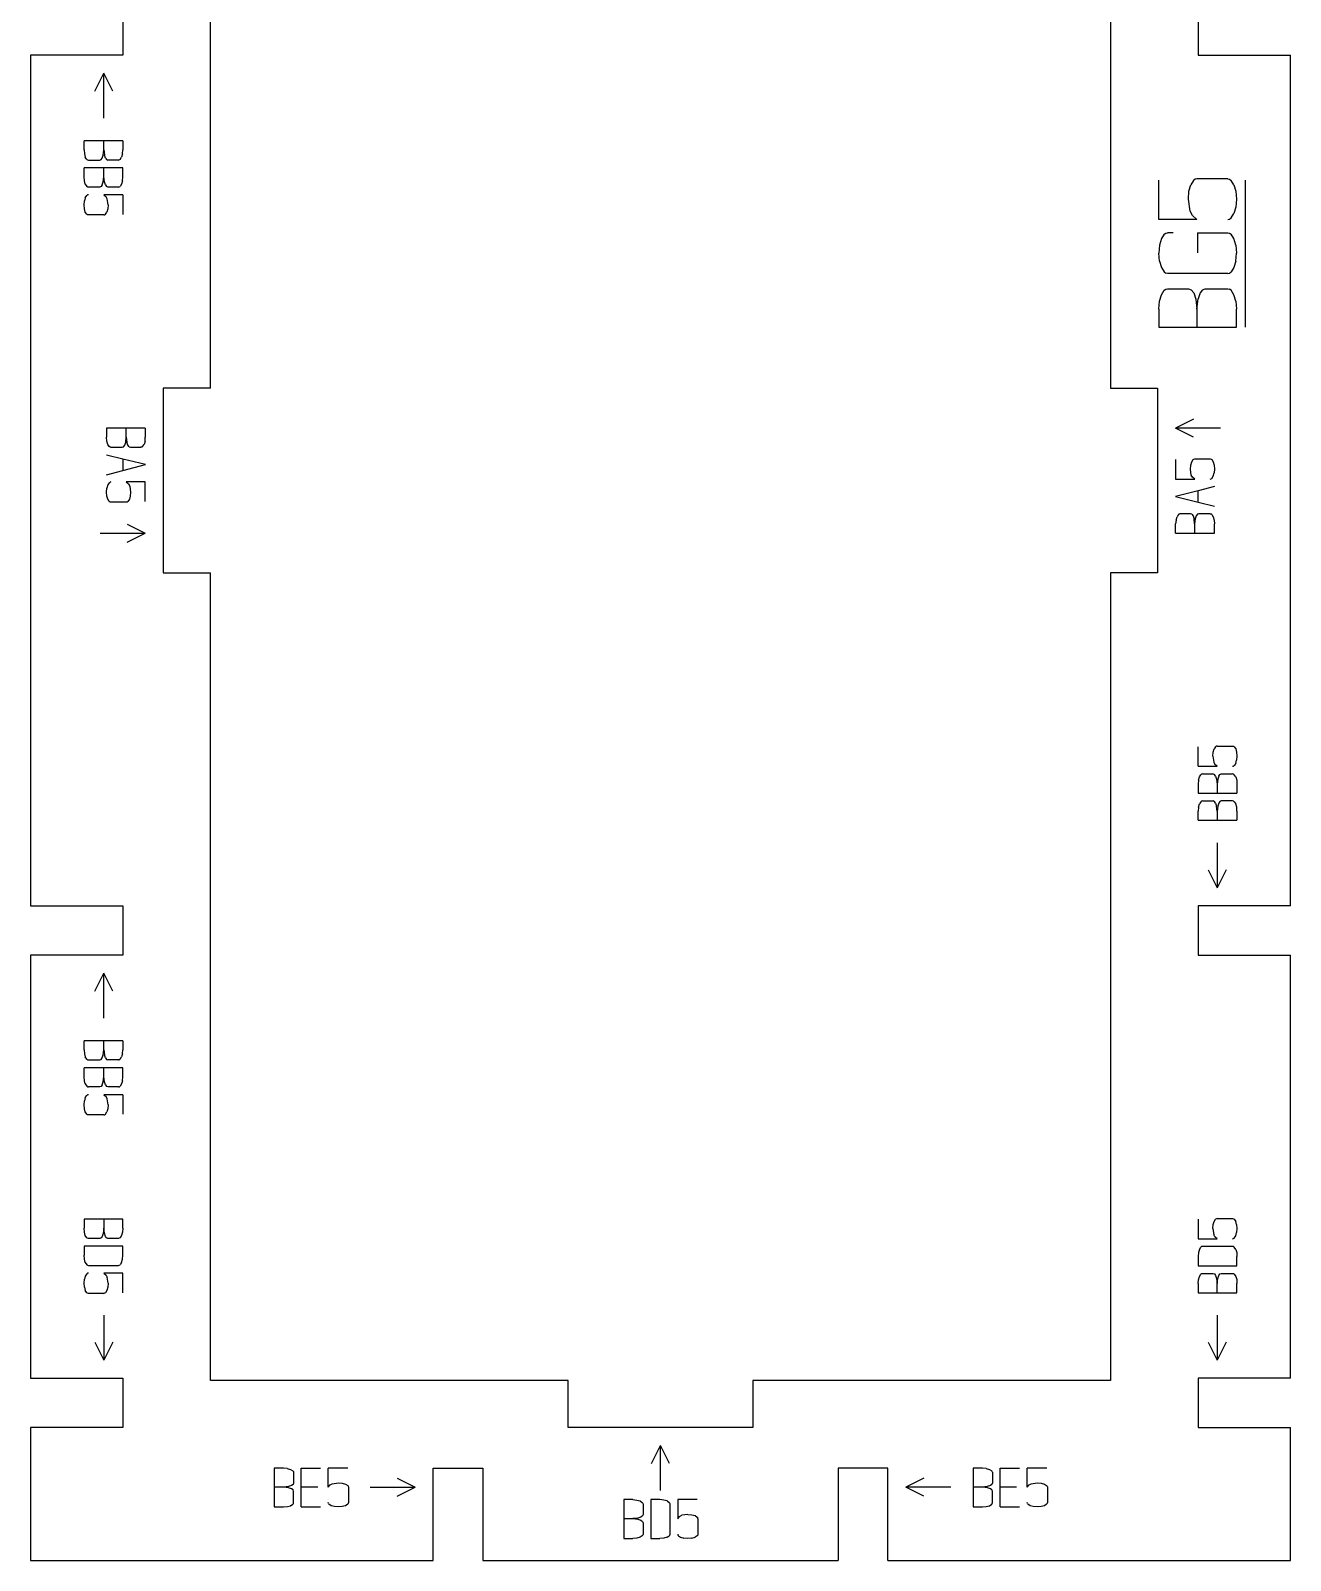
# Model space of a CAD drawing. Header units: millimetres. Extents: x 1033 to 1173, y -292 to 48.
# Drawn here: x 1033.1 to 1173.1, y -291.6 to -121.6 of the extents above; entities that cross this region are included whole.
import ezdxf

# ---------------------------------------------------------------- set-up
doc = ezdxf.new("R2010")
doc.units = ezdxf.units.MM
doc.layers.add('code', color=2, linetype='Continuous')
doc.layers.add('drawing', color=7, linetype='Continuous')

msp = doc.modelspace()

# ---------------------------------------------------------------- linework, layer by layer
at = {"layer": 'code'}
for p, q in [((1040.23, -128.31), (1041.23, -126.31)), ((1041.23, -131.31), (1041.23, -126.31)), ((1042.23, -128.31), (1041.23, -126.31)), ((1041.23, -133.81), (1039.03, -133.81)), ((1039.03, -134.83), (1039.03, -133.81)), ((1041.23, -134.83), (1041.23, -133.81)), ((1043.34, -133.81), (1041.23, -133.81)), ((1043.34, -133.81), (1043.34, -134.83)), ((1039.03, -134.83), (1039.07, -135.26)), ((1039.07, -135.26), (1039.17, -135.62)), ((1039.33, -135.87), (1039.17, -135.62)), ((1039.33, -135.87), (1039.42, -135.93)), ((1039.42, -135.93), (1039.51, -135.95)), ((1039.51, -135.95), (1040.77, -135.95)), ((1040.77, -135.95), (1040.92, -135.9)), ((1040.92, -135.9), (1041.06, -135.72)), ((1041.06, -135.72), (1041.16, -135.39)), ((1041.16, -135.39), (1041.23, -134.83)), ((1041.23, -134.83), (1041.3, -135.38)), ((1041.4, -135.72), (1041.3, -135.38)), ((1041.4, -135.72), (1041.54, -135.9)), ((1041.54, -135.9), (1041.69, -135.95)), ((1042.86, -135.95), (1041.69, -135.95)), ((1042.86, -135.95), (1042.95, -135.93)), ((1043.04, -135.87), (1042.95, -135.93)), ((1043.04, -135.87), (1043.2, -135.62)), ((1043.31, -135.26), (1043.2, -135.62)), ((1043.31, -135.26), (1043.34, -134.83)), ((1039.03, -137.83), (1039.03, -136.81)), ((1041.23, -136.81), (1039.03, -136.81)), ((1043.34, -136.81), (1041.23, -136.81)), ((1041.23, -137.83), (1041.23, -136.81)), ((1043.34, -137.83), (1043.34, -136.81)), ((1039.07, -138.26), (1039.03, -137.83)), ((1039.17, -138.62), (1039.07, -138.26)), ((1039.17, -138.62), (1039.33, -138.87)), ((1039.33, -138.87), (1039.42, -138.93)), ((1039.42, -138.93), (1039.51, -138.95)), ((1040.77, -138.95), (1039.51, -138.95)), ((1040.92, -138.89), (1040.77, -138.95)), ((1041.06, -138.72), (1040.92, -138.89)), ((1041.06, -138.72), (1041.16, -138.38)), ((1041.16, -138.38), (1041.23, -137.83)), ((1041.3, -138.38), (1041.23, -137.83)), ((1041.4, -138.72), (1041.3, -138.38)), ((1041.4, -138.72), (1041.54, -138.89)), ((1041.69, -138.95), (1041.54, -138.89)), ((1042.86, -138.95), (1041.69, -138.95)), ((1042.86, -138.95), (1042.95, -138.93)), ((1042.95, -138.93), (1043.04, -138.87)), ((1043.2, -138.62), (1043.04, -138.87)), ((1043.31, -138.26), (1043.2, -138.62)), ((1043.31, -138.26), (1043.34, -137.83)), ((1158.48, -142.54), (1158.48, -138.2)), ((1161.82, -139.41), (1162.03, -138.69)), ((1162.34, -138.21), (1162.03, -138.69)), ((1162.52, -138.09), (1162.34, -138.21)), ((1162.71, -138.05), (1162.52, -138.09)), ((1166.13, -138.05), (1162.71, -138.05)), ((1166.13, -138.05), (1166.32, -138.09)), ((1166.32, -138.09), (1166.5, -138.21)), ((1166.81, -138.69), (1166.5, -138.21)), ((1166.81, -138.69), (1167.02, -139.41)), ((1168.09, -154.53), (1168.09, -138.2)), ((1039.03, -140.93), (1039.07, -140.49)), ((1039.07, -141.37), (1039.03, -140.93)), ((1039.17, -140.13), (1039.07, -140.49)), ((1039.17, -140.13), (1039.33, -139.89)), ((1039.42, -139.83), (1039.33, -139.89)), ((1039.51, -139.81), (1039.42, -139.83)), ((1043.34, -139.81), (1041.23, -139.81)), ((1041.23, -139.81), (1041.48, -140.02)), ((1041.61, -140.26), (1041.48, -140.02)), ((1041.71, -140.93), (1041.61, -140.26)), ((1041.71, -140.93), (1041.67, -141.37)), ((1043.34, -139.81), (1043.34, -141.98)), ((1161.75, -140.3), (1161.82, -139.41)), ((1161.95, -141.64), (1161.75, -140.3)), ((1167.02, -139.41), (1167.09, -140.3)), ((1167.09, -140.3), (1167.02, -141.18)), ((1039.17, -141.73), (1039.07, -141.37)), ((1039.33, -141.97), (1039.17, -141.73)), ((1039.42, -142.03), (1039.33, -141.97)), ((1039.51, -142.05), (1039.42, -142.03)), ((1041.23, -142.05), (1039.51, -142.05)), ((1041.23, -142.05), (1041.32, -142.03)), ((1041.32, -142.03), (1041.41, -141.97)), ((1041.41, -141.97), (1041.57, -141.73)), ((1041.67, -141.37), (1041.57, -141.73)), ((1162.71, -142.54), (1158.48, -142.54)), ((1162.2, -142.11), (1161.95, -141.64)), ((1162.2, -142.11), (1162.71, -142.54)), ((1166.13, -142.54), (1166.32, -142.5)), ((1166.32, -142.5), (1166.5, -142.38)), ((1166.5, -142.38), (1166.81, -141.9)), ((1167.02, -141.18), (1166.81, -141.9)), ((1159.07, -144.2), (1158.76, -144.68)), ((1159.07, -144.2), (1159.24, -144.08)), ((1159.24, -144.08), (1159.44, -144.04)), ((1160.05, -144.04), (1159.44, -144.04)), ((1162.78, -144.04), (1162.78, -146.26)), ((1162.78, -144.04), (1166.13, -144.04)), ((1166.13, -144.04), (1166.32, -144.08)), ((1166.32, -144.08), (1166.5, -144.2)), ((1166.81, -144.68), (1166.5, -144.2)), ((1158.55, -145.41), (1158.48, -146.29)), ((1158.76, -144.68), (1158.55, -145.41)), ((1167.02, -145.41), (1166.81, -144.68)), ((1167.02, -145.41), (1167.09, -146.29)), ((1158.55, -147.17), (1158.48, -146.29)), ((1158.55, -147.17), (1158.76, -147.89)), ((1158.76, -147.89), (1159.07, -148.38)), ((1166.81, -147.89), (1166.5, -148.38)), ((1167.02, -147.17), (1166.81, -147.89)), ((1167.02, -147.17), (1167.09, -146.29)), ((1159.07, -148.38), (1159.24, -148.5)), ((1159.44, -148.54), (1159.24, -148.5)), ((1166.13, -148.54), (1159.44, -148.54)), ((1166.13, -148.54), (1166.32, -148.5)), ((1166.32, -148.5), (1166.5, -148.38)), ((1158.55, -151.64), (1158.76, -150.91)), ((1158.76, -150.91), (1159.08, -150.41)), ((1159.08, -150.41), (1159.25, -150.29)), ((1159.25, -150.29), (1159.44, -150.25)), ((1159.44, -150.25), (1161.77, -150.25)), ((1161.77, -150.25), (1162.08, -150.36)), ((1162.08, -150.36), (1162.36, -150.71)), ((1162.36, -150.71), (1162.57, -151.39)), ((1163.05, -150.71), (1162.83, -151.38)), ((1163.31, -150.36), (1163.05, -150.71)), ((1163.31, -150.36), (1163.62, -150.25)), ((1163.62, -150.25), (1166.13, -150.25)), ((1166.13, -150.25), (1166.33, -150.29)), ((1166.51, -150.41), (1166.33, -150.29)), ((1166.82, -150.91), (1166.51, -150.41)), ((1167.02, -151.63), (1166.82, -150.91)), ((1158.48, -152.5), (1158.55, -151.64)), ((1158.48, -152.5), (1158.48, -154.53)), ((1162.57, -151.39), (1162.7, -152.5)), ((1162.7, -152.5), (1162.83, -151.38)), ((1162.7, -152.5), (1162.7, -154.53)), ((1167.02, -151.63), (1167.09, -152.5)), ((1167.09, -154.53), (1167.09, -152.5)), ((1158.48, -154.53), (1162.7, -154.53)), ((1162.7, -154.53), (1167.09, -154.53)), ((1162.34, -164.73), (1160.34, -165.73)), ((1041.53, -165.73), (1041.53, -166.75)), ((1043.73, -165.73), (1041.53, -165.73)), ((1045.84, -165.73), (1043.73, -165.73)), ((1043.73, -166.75), (1043.73, -165.73)), ((1045.84, -165.73), (1045.84, -166.75)), ((1165.34, -165.73), (1160.34, -165.73)), ((1162.34, -166.73), (1160.34, -165.73)), ((1041.57, -167.18), (1041.53, -166.75)), ((1041.67, -167.54), (1041.57, -167.18)), ((1041.83, -167.79), (1041.67, -167.54)), ((1041.92, -167.85), (1041.83, -167.79)), ((1042.01, -167.87), (1041.92, -167.85)), ((1042.01, -167.87), (1043.27, -167.87)), ((1043.27, -167.87), (1043.42, -167.81)), ((1043.42, -167.81), (1043.56, -167.64)), ((1043.56, -167.64), (1043.66, -167.3)), ((1043.66, -167.3), (1043.73, -166.75)), ((1043.73, -166.75), (1043.8, -167.3)), ((1043.9, -167.64), (1043.8, -167.3)), ((1044.04, -167.81), (1043.9, -167.64)), ((1044.04, -167.81), (1044.19, -167.87)), ((1044.19, -167.87), (1045.36, -167.87)), ((1045.45, -167.85), (1045.36, -167.87)), ((1045.45, -167.85), (1045.54, -167.79)), ((1045.54, -167.79), (1045.7, -167.54)), ((1045.81, -167.18), (1045.7, -167.54)), ((1045.81, -167.18), (1045.84, -166.75)), ((1043.36, -169.18), (1041.53, -168.73)), ((1045.85, -169.79), (1043.36, -169.18)), ((1043.36, -169.18), (1043.36, -170.44)), ((1043.36, -170.44), (1045.85, -169.79)), ((1160.34, -169.23), (1160.34, -171.4)), ((1161.98, -170.28), (1162.01, -169.84)), ((1162.01, -169.84), (1162.12, -169.48)), ((1162.12, -169.48), (1162.27, -169.23)), ((1162.27, -169.23), (1162.36, -169.17)), ((1162.36, -169.17), (1162.46, -169.15)), ((1162.46, -169.15), (1164.17, -169.15)), ((1164.17, -169.15), (1164.27, -169.17)), ((1164.27, -169.17), (1164.35, -169.23)), ((1164.35, -169.23), (1164.51, -169.48)), ((1164.51, -169.48), (1164.61, -169.84)), ((1164.61, -169.84), (1164.65, -170.28)), ((1041.53, -170.91), (1043.36, -170.44)), ((1160.34, -171.4), (1162.46, -171.4)), ((1162.08, -170.95), (1161.98, -170.28)), ((1162.2, -171.18), (1162.08, -170.95)), ((1162.46, -171.4), (1162.2, -171.18)), ((1164.17, -171.4), (1164.27, -171.38)), ((1164.35, -171.32), (1164.27, -171.38)), ((1164.35, -171.32), (1164.51, -171.08)), ((1164.51, -171.08), (1164.61, -170.72)), ((1164.65, -170.28), (1164.61, -170.72)), ((1041.53, -172.85), (1041.57, -172.41)), ((1041.57, -173.29), (1041.53, -172.85)), ((1041.67, -172.04), (1041.57, -172.41)), ((1041.67, -173.65), (1041.57, -173.29)), ((1041.83, -171.8), (1041.67, -172.04)), ((1041.83, -171.8), (1041.92, -171.74)), ((1042.01, -171.72), (1041.92, -171.74)), ((1045.84, -171.72), (1043.73, -171.72)), ((1043.73, -171.72), (1043.98, -171.94)), ((1043.98, -171.94), (1044.11, -172.17)), ((1044.17, -173.29), (1044.07, -173.65)), ((1044.11, -172.17), (1044.21, -172.85)), ((1044.21, -172.85), (1044.17, -173.29)), ((1045.84, -173.9), (1045.84, -171.72)), ((1162.83, -172.69), (1160.34, -173.34)), ((1160.34, -173.34), (1162.83, -173.95)), ((1164.65, -172.21), (1162.83, -172.69)), ((1162.83, -173.95), (1162.83, -172.69)), ((1041.83, -173.89), (1041.67, -173.65)), ((1041.92, -173.95), (1041.83, -173.89)), ((1042.01, -173.97), (1041.92, -173.95)), ((1043.73, -173.97), (1042.01, -173.97)), ((1043.82, -173.95), (1043.73, -173.97)), ((1043.91, -173.89), (1043.82, -173.95)), ((1044.07, -173.65), (1043.91, -173.89)), ((1162.83, -173.95), (1164.65, -174.4)), ((1043.84, -176.4), (1045.84, -177.4)), ((1160.38, -175.95), (1160.34, -176.38)), ((1160.34, -177.4), (1160.34, -176.38)), ((1160.38, -175.95), (1160.49, -175.58)), ((1160.64, -175.34), (1160.49, -175.58)), ((1160.73, -175.27), (1160.64, -175.34)), ((1160.73, -175.27), (1160.82, -175.25)), ((1161.99, -175.25), (1160.82, -175.25)), ((1162.14, -175.31), (1161.99, -175.25)), ((1162.14, -175.31), (1162.28, -175.48)), ((1162.28, -175.48), (1162.39, -175.83)), ((1162.45, -176.38), (1162.39, -175.83)), ((1162.52, -175.82), (1162.45, -176.38)), ((1162.45, -176.38), (1162.45, -177.4)), ((1162.63, -175.48), (1162.52, -175.82)), ((1162.76, -175.31), (1162.63, -175.48)), ((1162.91, -175.25), (1162.76, -175.31)), ((1164.17, -175.25), (1162.91, -175.25)), ((1164.17, -175.25), (1164.27, -175.27)), ((1164.27, -175.27), (1164.36, -175.34)), ((1164.36, -175.34), (1164.51, -175.58)), ((1164.51, -175.58), (1164.62, -175.95)), ((1164.62, -175.95), (1164.65, -176.38)), ((1164.65, -177.4), (1164.65, -176.38)), ((1040.84, -177.4), (1045.84, -177.4)), ((1043.84, -178.4), (1045.84, -177.4)), ((1160.34, -177.4), (1162.45, -177.4)), ((1162.45, -177.4), (1164.65, -177.4)), ((1162.84, -203.32), (1162.84, -201.15)), ((1164.48, -202.19), (1164.51, -201.75)), ((1164.48, -202.19), (1164.58, -202.87)), ((1164.51, -201.75), (1164.62, -201.39)), ((1164.77, -201.15), (1164.62, -201.39)), ((1164.86, -201.09), (1164.77, -201.15)), ((1164.96, -201.07), (1164.86, -201.09)), ((1164.96, -201.07), (1166.67, -201.07)), ((1166.67, -201.07), (1166.77, -201.09)), ((1166.77, -201.09), (1166.85, -201.15)), ((1166.85, -201.15), (1167.01, -201.39)), ((1167.01, -201.39), (1167.11, -201.75)), ((1167.11, -201.75), (1167.15, -202.19)), ((1167.15, -202.19), (1167.11, -202.64)), ((1162.84, -203.32), (1164.96, -203.32)), ((1164.58, -202.87), (1164.7, -203.1)), ((1164.96, -203.32), (1164.7, -203.1)), ((1166.67, -203.32), (1166.77, -203.3)), ((1166.77, -203.3), (1166.85, -203.24)), ((1167.01, -203), (1166.85, -203.24)), ((1167.01, -203), (1167.11, -202.64)), ((1162.88, -204.87), (1162.84, -205.3)), ((1162.84, -205.3), (1162.84, -206.32)), ((1162.88, -204.87), (1162.99, -204.5)), ((1162.99, -204.5), (1163.14, -204.26)), ((1163.23, -204.19), (1163.14, -204.26)), ((1163.32, -204.17), (1163.23, -204.19)), ((1163.32, -204.17), (1164.49, -204.17)), ((1164.49, -204.17), (1164.64, -204.23)), ((1164.78, -204.4), (1164.64, -204.23)), ((1164.78, -204.4), (1164.89, -204.75)), ((1164.89, -204.75), (1164.95, -205.3)), ((1165.02, -204.74), (1164.95, -205.3)), ((1164.95, -205.3), (1164.95, -206.32)), ((1165.13, -204.4), (1165.02, -204.74)), ((1165.13, -204.4), (1165.26, -204.23)), ((1165.26, -204.23), (1165.41, -204.17)), ((1165.41, -204.17), (1166.67, -204.17)), ((1166.77, -204.19), (1166.67, -204.17)), ((1166.86, -204.26), (1166.77, -204.19)), ((1167.01, -204.5), (1166.86, -204.26)), ((1167.01, -204.5), (1167.12, -204.86)), ((1167.12, -204.86), (1167.15, -205.3)), ((1167.15, -205.3), (1167.15, -206.32)), ((1162.84, -206.32), (1164.95, -206.32)), ((1163.14, -207.25), (1162.99, -207.5)), ((1163.14, -207.25), (1163.23, -207.19)), ((1163.32, -207.17), (1163.23, -207.19)), ((1163.32, -207.17), (1164.49, -207.17)), ((1164.64, -207.23), (1164.49, -207.17)), ((1164.78, -207.4), (1164.64, -207.23)), ((1164.95, -206.32), (1167.15, -206.32)), ((1165.26, -207.23), (1165.13, -207.4)), ((1165.41, -207.17), (1165.26, -207.23)), ((1166.67, -207.17), (1165.41, -207.17)), ((1166.77, -207.19), (1166.67, -207.17)), ((1166.86, -207.25), (1166.77, -207.19)), ((1166.86, -207.25), (1167.01, -207.5)), ((1162.88, -207.87), (1162.84, -208.29)), ((1162.84, -209.31), (1162.84, -208.29)), ((1162.88, -207.87), (1162.99, -207.5)), ((1164.78, -207.4), (1164.89, -207.74)), ((1164.95, -208.29), (1164.89, -207.74)), ((1165.02, -207.74), (1164.95, -208.29)), ((1164.95, -208.29), (1164.95, -209.31)), ((1165.13, -207.4), (1165.02, -207.74)), ((1167.12, -207.86), (1167.01, -207.5)), ((1167.15, -208.29), (1167.12, -207.86)), ((1167.15, -208.29), (1167.15, -209.31)), ((1162.84, -209.31), (1164.95, -209.31)), ((1164.95, -209.31), (1167.15, -209.31)), ((1164.95, -211.81), (1164.95, -216.81)), ((1163.95, -214.81), (1164.95, -216.81)), ((1165.95, -214.81), (1164.95, -216.81)), ((1040.23, -228.31), (1041.23, -226.31)), ((1041.23, -231.31), (1041.23, -226.31)), ((1042.23, -228.31), (1041.23, -226.31)), ((1041.23, -233.81), (1039.03, -233.81)), ((1039.03, -234.83), (1039.03, -233.81)), ((1041.23, -234.83), (1041.23, -233.81)), ((1043.34, -233.81), (1041.23, -233.81)), ((1043.34, -233.81), (1043.34, -234.83)), ((1039.03, -234.83), (1039.07, -235.26)), ((1039.07, -235.26), (1039.17, -235.62)), ((1039.33, -235.87), (1039.17, -235.62)), ((1039.33, -235.87), (1039.42, -235.93)), ((1039.42, -235.93), (1039.51, -235.95)), ((1039.51, -235.95), (1040.77, -235.95)), ((1040.77, -235.95), (1040.92, -235.9)), ((1040.92, -235.9), (1041.06, -235.72)), ((1041.06, -235.72), (1041.16, -235.39)), ((1041.16, -235.39), (1041.23, -234.83)), ((1041.23, -234.83), (1041.3, -235.38)), ((1041.4, -235.72), (1041.3, -235.38)), ((1041.4, -235.72), (1041.54, -235.9)), ((1041.54, -235.9), (1041.69, -235.95)), ((1042.86, -235.95), (1041.69, -235.95)), ((1042.86, -235.95), (1042.95, -235.93)), ((1043.04, -235.87), (1042.95, -235.93)), ((1043.04, -235.87), (1043.2, -235.62)), ((1043.31, -235.26), (1043.2, -235.62)), ((1043.31, -235.26), (1043.34, -234.83)), ((1039.03, -237.83), (1039.03, -236.81)), ((1041.23, -236.81), (1039.03, -236.81)), ((1039.07, -238.26), (1039.03, -237.83)), ((1041.16, -238.38), (1041.23, -237.83)), ((1043.34, -236.81), (1041.23, -236.81)), ((1041.23, -237.83), (1041.23, -236.81)), ((1041.3, -238.38), (1041.23, -237.83)), ((1043.31, -238.26), (1043.34, -237.83)), ((1043.34, -237.83), (1043.34, -236.81)), ((1039.17, -238.62), (1039.07, -238.26)), ((1039.17, -238.62), (1039.33, -238.87)), ((1039.33, -238.87), (1039.42, -238.93)), ((1039.42, -238.93), (1039.51, -238.95)), ((1040.77, -238.95), (1039.51, -238.95)), ((1040.92, -238.89), (1040.77, -238.95)), ((1041.06, -238.72), (1040.92, -238.89)), ((1041.06, -238.72), (1041.16, -238.38)), ((1041.4, -238.72), (1041.3, -238.38)), ((1041.4, -238.72), (1041.54, -238.89)), ((1041.69, -238.95), (1041.54, -238.89)), ((1042.86, -238.95), (1041.69, -238.95)), ((1042.86, -238.95), (1042.95, -238.93)), ((1042.95, -238.93), (1043.04, -238.87)), ((1043.2, -238.62), (1043.04, -238.87)), ((1043.31, -238.26), (1043.2, -238.62)), ((1039.03, -240.93), (1039.07, -240.49)), ((1039.07, -241.37), (1039.03, -240.93)), ((1039.17, -240.13), (1039.07, -240.49)), ((1039.17, -241.73), (1039.07, -241.37)), ((1039.17, -240.13), (1039.33, -239.89)), ((1039.42, -239.83), (1039.33, -239.89)), ((1039.51, -239.81), (1039.42, -239.83)), ((1043.34, -239.81), (1041.23, -239.81)), ((1041.23, -239.81), (1041.48, -240.02)), ((1041.61, -240.26), (1041.48, -240.02)), ((1041.67, -241.37), (1041.57, -241.73)), ((1041.71, -240.93), (1041.61, -240.26)), ((1041.71, -240.93), (1041.67, -241.37)), ((1043.34, -239.81), (1043.34, -241.98)), ((1039.33, -241.97), (1039.17, -241.73)), ((1039.42, -242.03), (1039.33, -241.97)), ((1039.51, -242.05), (1039.42, -242.03)), ((1041.23, -242.05), (1039.51, -242.05)), ((1041.23, -242.05), (1041.32, -242.03)), ((1041.32, -242.03), (1041.41, -241.97)), ((1041.41, -241.97), (1041.57, -241.73)), ((1041.23, -253.65), (1039.03, -253.65)), ((1039.03, -253.65), (1039.03, -254.66)), ((1039.07, -255.1), (1039.03, -254.66)), ((1041.23, -254.66), (1041.16, -255.22)), ((1041.23, -253.65), (1041.23, -254.66)), ((1043.34, -253.65), (1041.23, -253.65)), ((1041.3, -255.21), (1041.23, -254.66)), ((1043.34, -254.66), (1043.31, -255.09)), ((1043.34, -254.66), (1043.34, -253.65)), ((1162.84, -253.65), (1162.84, -255.82)), ((1164.48, -254.69), (1164.51, -254.25)), ((1164.48, -254.69), (1164.58, -255.37)), ((1164.51, -254.25), (1164.62, -253.89)), ((1164.62, -253.89), (1164.77, -253.65)), ((1164.77, -253.65), (1164.86, -253.59)), ((1164.96, -253.57), (1164.86, -253.59)), ((1164.96, -253.57), (1166.67, -253.57)), ((1166.67, -253.57), (1166.77, -253.59)), ((1166.77, -253.59), (1166.85, -253.65)), ((1166.85, -253.65), (1167.01, -253.89)), ((1167.11, -254.25), (1167.01, -253.89)), ((1167.11, -254.25), (1167.15, -254.69)), ((1167.15, -254.69), (1167.11, -255.14)), ((1039.03, -256.64), (1039.03, -257.66)), ((1043.34, -256.64), (1039.03, -256.64)), ((1039.17, -255.46), (1039.07, -255.1)), ((1039.33, -255.7), (1039.17, -255.46)), ((1039.42, -255.77), (1039.33, -255.7)), ((1039.51, -255.79), (1039.42, -255.77)), ((1040.77, -255.79), (1039.51, -255.79)), ((1040.92, -255.73), (1040.77, -255.79)), ((1041.06, -255.56), (1040.92, -255.73)), ((1041.16, -255.22), (1041.06, -255.56)), ((1041.4, -255.56), (1041.3, -255.21)), ((1041.54, -255.73), (1041.4, -255.56)), ((1041.69, -255.79), (1041.54, -255.73)), ((1042.86, -255.79), (1041.69, -255.79)), ((1042.95, -255.77), (1042.86, -255.79)), ((1043.04, -255.7), (1042.95, -255.77)), ((1043.2, -255.46), (1043.04, -255.7)), ((1043.31, -255.09), (1043.2, -255.46)), ((1043.34, -257.66), (1043.34, -256.64)), ((1162.84, -255.82), (1164.96, -255.82)), ((1163.23, -256.69), (1163.14, -256.75)), ((1163.32, -256.67), (1163.23, -256.69)), ((1166.67, -256.67), (1163.32, -256.67)), ((1164.7, -255.6), (1164.58, -255.37)), ((1164.96, -255.82), (1164.7, -255.6)), ((1166.67, -255.82), (1166.77, -255.8)), ((1166.77, -256.69), (1166.67, -256.67)), ((1166.77, -255.8), (1166.85, -255.74)), ((1166.85, -256.75), (1166.77, -256.69)), ((1166.85, -255.74), (1167.01, -255.5)), ((1167.01, -255.5), (1167.11, -255.14)), ((1039.07, -258.1), (1039.03, -257.66)), ((1039.17, -258.46), (1039.07, -258.1)), ((1043.2, -258.46), (1043.31, -258.09)), ((1043.31, -258.09), (1043.34, -257.66)), ((1162.88, -257.36), (1162.84, -257.8)), ((1162.84, -257.8), (1162.84, -258.82)), ((1162.99, -257), (1162.88, -257.36)), ((1162.99, -257), (1163.14, -256.75)), ((1167.01, -257), (1166.85, -256.75)), ((1167.01, -257), (1167.12, -257.35)), ((1167.12, -257.35), (1167.15, -257.8)), ((1167.15, -258.82), (1167.15, -257.8)), ((1039.17, -259.96), (1039.07, -260.32)), ((1039.17, -258.46), (1039.33, -258.7)), ((1039.33, -259.72), (1039.17, -259.96)), ((1039.33, -258.7), (1039.42, -258.76)), ((1039.42, -259.66), (1039.33, -259.72)), ((1039.42, -258.76), (1039.51, -258.78)), ((1039.51, -259.64), (1039.42, -259.66)), ((1039.51, -258.78), (1042.86, -258.78)), ((1041.23, -259.64), (1041.48, -259.86)), ((1043.34, -259.64), (1041.23, -259.64)), ((1041.48, -259.86), (1041.61, -260.09)), ((1041.71, -260.76), (1041.61, -260.09)), ((1042.86, -258.78), (1042.95, -258.76)), ((1042.95, -258.76), (1043.04, -258.7)), ((1043.2, -258.46), (1043.04, -258.7)), ((1043.34, -261.81), (1043.34, -259.64)), ((1162.84, -258.82), (1167.15, -258.82)), ((1162.88, -260.37), (1162.99, -260)), ((1162.99, -260), (1163.14, -259.75)), ((1163.14, -259.75), (1163.23, -259.69)), ((1163.23, -259.69), (1163.32, -259.67)), ((1163.32, -259.67), (1164.49, -259.67)), ((1164.49, -259.67), (1164.64, -259.73)), ((1164.64, -259.73), (1164.78, -259.9)), ((1164.78, -259.9), (1164.89, -260.24)), ((1165.02, -260.24), (1165.13, -259.9)), ((1165.13, -259.9), (1165.26, -259.73)), ((1165.26, -259.73), (1165.41, -259.67)), ((1165.41, -259.67), (1166.67, -259.67)), ((1166.67, -259.67), (1166.77, -259.69)), ((1166.77, -259.69), (1166.86, -259.75)), ((1166.86, -259.75), (1167.01, -260)), ((1167.01, -260), (1167.12, -260.36)), ((1039.03, -260.76), (1039.07, -260.32)), ((1039.07, -261.2), (1039.03, -260.76)), ((1039.07, -261.2), (1039.17, -261.57)), ((1039.33, -261.81), (1039.17, -261.57)), ((1041.57, -261.57), (1041.41, -261.81)), ((1041.67, -261.2), (1041.57, -261.57)), ((1041.71, -260.76), (1041.67, -261.2)), ((1162.84, -260.79), (1162.88, -260.37)), ((1162.84, -260.79), (1162.84, -261.81)), ((1164.89, -260.24), (1164.95, -260.79)), ((1164.95, -260.79), (1165.02, -260.24)), ((1164.95, -261.81), (1164.95, -260.79)), ((1167.12, -260.36), (1167.15, -260.79)), ((1167.15, -261.81), (1167.15, -260.79)), ((1039.42, -261.87), (1039.33, -261.81)), ((1039.51, -261.89), (1039.42, -261.87)), ((1041.23, -261.89), (1039.51, -261.89)), ((1041.23, -261.89), (1041.32, -261.87)), ((1041.41, -261.81), (1041.32, -261.87)), ((1162.84, -261.81), (1164.95, -261.81)), ((1164.95, -261.81), (1167.15, -261.81)), ((1041.23, -264.31), (1041.23, -269.31)), ((1164.95, -264.31), (1164.95, -269.31)), ((1040.23, -267.31), (1041.23, -269.31)), ((1042.23, -267.31), (1041.23, -269.31)), ((1163.95, -267.31), (1164.95, -269.31)), ((1165.95, -267.31), (1164.95, -269.31)), ((1102.09, -280.81), (1103.09, -278.81)), ((1103.09, -283.81), (1103.09, -278.81)), ((1104.09, -280.81), (1103.09, -278.81)), ((1060.17, -281.31), (1060.17, -283.42)), ((1061.19, -281.31), (1060.17, -281.31)), ((1061.62, -281.35), (1061.19, -281.31)), ((1061.62, -281.35), (1061.99, -281.46)), ((1061.99, -281.46), (1062.23, -281.61)), ((1062.3, -281.7), (1062.23, -281.61)), ((1062.3, -281.7), (1062.32, -281.79)), ((1062.32, -281.79), (1062.32, -282.96)), ((1063.17, -281.31), (1065.3, -281.31)), ((1063.17, -283.4), (1063.17, -281.31)), ((1066.17, -283.43), (1066.17, -281.31)), ((1068.34, -281.31), (1066.17, -281.31)), ((1137.84, -281.31), (1137.84, -283.42)), ((1138.86, -281.31), (1137.84, -281.31)), ((1139.29, -281.35), (1138.86, -281.31)), ((1139.29, -281.35), (1139.65, -281.46)), ((1139.65, -281.46), (1139.9, -281.61)), ((1139.96, -281.7), (1139.9, -281.61)), ((1139.96, -281.7), (1139.98, -281.79)), ((1139.98, -281.79), (1139.98, -282.96)), ((1140.84, -281.31), (1142.97, -281.31)), ((1140.84, -283.4), (1140.84, -281.31)), ((1143.84, -283.43), (1143.84, -281.31)), ((1146.01, -281.31), (1143.84, -281.31)), ((1060.17, -283.42), (1060.17, -285.62)), ((1061.19, -283.42), (1060.17, -283.42)), ((1061.74, -283.36), (1061.19, -283.42)), ((1061.75, -283.49), (1061.19, -283.42)), ((1062.09, -283.25), (1061.74, -283.36)), ((1062.09, -283.6), (1061.75, -283.49)), ((1062.26, -283.11), (1062.09, -283.25)), ((1062.26, -283.73), (1062.09, -283.6)), ((1062.32, -282.96), (1062.26, -283.11)), ((1062.32, -283.88), (1062.26, -283.73)), ((1062.32, -285.14), (1062.32, -283.88)), ((1063.17, -285.62), (1063.17, -283.4)), ((1063.17, -283.4), (1065, -283.4)), ((1066.17, -283.43), (1066.39, -283.17)), ((1066.39, -283.17), (1066.62, -283.05)), ((1066.62, -283.05), (1067.29, -282.95)), ((1067.29, -282.95), (1067.73, -282.98)), ((1067.73, -282.98), (1068.1, -283.09)), ((1068.1, -283.09), (1068.34, -283.24)), ((1068.34, -283.24), (1068.4, -283.33)), ((1068.4, -283.33), (1068.42, -283.43)), ((1068.42, -283.43), (1068.42, -285.14)), ((1070.84, -283.42), (1075.84, -283.42)), ((1073.84, -282.42), (1075.84, -283.42)), ((1073.84, -284.42), (1075.84, -283.42)), ((1132.34, -282.42), (1130.34, -283.42)), ((1135.34, -283.42), (1130.34, -283.42)), ((1132.34, -284.42), (1130.34, -283.42)), ((1137.84, -283.42), (1137.84, -285.62)), ((1138.86, -283.42), (1137.84, -283.42)), ((1139.41, -283.36), (1138.86, -283.42)), ((1139.42, -283.49), (1138.86, -283.42)), ((1139.75, -283.25), (1139.41, -283.36)), ((1139.75, -283.6), (1139.42, -283.49)), ((1139.93, -283.11), (1139.75, -283.25)), ((1139.93, -283.73), (1139.75, -283.6)), ((1139.98, -282.96), (1139.93, -283.11)), ((1139.98, -283.88), (1139.93, -283.73)), ((1139.98, -285.14), (1139.98, -283.88)), ((1140.84, -285.62), (1140.84, -283.4)), ((1140.84, -283.4), (1142.67, -283.4)), ((1143.84, -283.43), (1144.05, -283.17)), ((1144.05, -283.17), (1144.29, -283.05)), ((1144.29, -283.05), (1144.96, -282.95)), ((1144.96, -282.95), (1145.4, -282.98)), ((1145.4, -282.98), (1145.76, -283.09)), ((1145.76, -283.09), (1146, -283.24)), ((1146, -283.24), (1146.06, -283.33)), ((1146.06, -283.33), (1146.08, -283.43)), ((1146.08, -283.43), (1146.08, -285.14)), ((1061.19, -285.62), (1061.63, -285.59)), ((1061.63, -285.59), (1061.99, -285.48)), ((1061.99, -285.48), (1062.23, -285.33)), ((1062.23, -285.33), (1062.3, -285.24)), ((1062.3, -285.24), (1062.32, -285.14)), ((1066.19, -285.24), (1066.17, -285.14)), ((1066.19, -285.24), (1066.25, -285.32)), ((1066.49, -285.48), (1066.25, -285.32)), ((1066.85, -285.58), (1066.49, -285.48)), ((1067.29, -285.62), (1066.85, -285.58)), ((1067.73, -285.58), (1067.29, -285.62)), ((1068.1, -285.48), (1067.73, -285.58)), ((1068.34, -285.32), (1068.1, -285.48)), ((1068.4, -285.24), (1068.34, -285.32)), ((1068.42, -285.14), (1068.4, -285.24)), ((1100.03, -284.81), (1099.01, -284.81)), ((1099.01, -284.81), (1099.01, -286.92)), ((1100.03, -284.81), (1100.46, -284.85)), ((1100.46, -284.85), (1100.82, -284.96)), ((1100.82, -284.96), (1101.07, -285.11)), ((1101.07, -285.11), (1101.13, -285.2)), ((1101.13, -285.2), (1101.15, -285.29)), ((1101.15, -285.29), (1101.15, -286.46)), ((1102.01, -284.81), (1102.01, -289.12)), ((1103.02, -284.81), (1102.01, -284.81)), ((1103.46, -284.85), (1103.02, -284.81)), ((1103.82, -284.96), (1103.46, -284.85)), ((1103.82, -284.96), (1104.07, -285.11)), ((1104.13, -285.2), (1104.07, -285.11)), ((1104.15, -285.29), (1104.13, -285.2)), ((1104.15, -288.64), (1104.15, -285.29)), ((1107.18, -284.81), (1105, -284.81)), ((1105, -284.81), (1105, -286.93)), ((1138.86, -285.62), (1139.29, -285.59)), ((1139.29, -285.59), (1139.65, -285.48)), ((1139.65, -285.48), (1139.9, -285.33)), ((1139.9, -285.33), (1139.96, -285.24)), ((1139.96, -285.24), (1139.98, -285.14)), ((1143.86, -285.24), (1143.84, -285.14)), ((1143.86, -285.24), (1143.92, -285.32)), ((1144.16, -285.48), (1143.92, -285.32)), ((1144.52, -285.58), (1144.16, -285.48)), ((1144.96, -285.62), (1144.52, -285.58)), ((1145.4, -285.58), (1144.96, -285.62)), ((1145.76, -285.48), (1145.4, -285.58)), ((1146, -285.32), (1145.76, -285.48)), ((1146.06, -285.24), (1146, -285.32)), ((1146.08, -285.14), (1146.06, -285.24)), ((1060.17, -285.62), (1061.19, -285.62)), ((1063.17, -285.62), (1065.3, -285.62)), ((1099.01, -286.92), (1099.01, -289.12)), ((1099.01, -286.92), (1100.03, -286.92)), ((1100.58, -286.86), (1100.03, -286.92)), ((1100.03, -286.92), (1100.58, -286.99)), ((1100.92, -286.75), (1100.58, -286.86)), ((1100.58, -286.99), (1100.92, -287.1)), ((1101.09, -286.61), (1100.92, -286.75)), ((1100.92, -287.1), (1101.09, -287.23)), ((1101.15, -286.46), (1101.09, -286.61)), ((1101.09, -287.23), (1101.15, -287.38)), ((1105, -286.93), (1105.22, -286.67)), ((1105.22, -286.67), (1105.45, -286.55)), ((1106.13, -286.45), (1105.45, -286.55)), ((1106.13, -286.45), (1106.57, -286.48)), ((1106.57, -286.48), (1106.93, -286.59)), ((1106.93, -286.59), (1107.17, -286.74)), ((1107.17, -286.74), (1107.23, -286.83)), ((1107.25, -286.93), (1107.23, -286.83)), ((1107.25, -286.93), (1107.25, -288.64)), ((1137.84, -285.62), (1138.86, -285.62)), ((1140.84, -285.62), (1142.97, -285.62)), ((1100.82, -288.98), (1100.46, -289.09)), ((1101.07, -288.83), (1100.82, -288.98)), ((1101.13, -288.74), (1101.07, -288.83)), ((1101.15, -288.64), (1101.13, -288.74)), ((1101.15, -287.38), (1101.15, -288.64)), ((1103.82, -288.98), (1103.47, -289.09)), ((1103.82, -288.98), (1104.07, -288.83)), ((1104.07, -288.83), (1104.13, -288.74)), ((1104.13, -288.74), (1104.15, -288.64)), ((1105, -288.64), (1105.02, -288.74)), ((1105.02, -288.74), (1105.08, -288.82)), ((1105.08, -288.82), (1105.32, -288.98)), ((1105.32, -288.98), (1105.69, -289.08)), ((1106.57, -289.08), (1106.93, -288.98)), ((1107.17, -288.82), (1106.93, -288.98)), ((1107.23, -288.74), (1107.17, -288.82)), ((1107.25, -288.64), (1107.23, -288.74)), ((1099.01, -289.12), (1100.03, -289.12)), ((1100.46, -289.09), (1100.03, -289.12)), ((1102.01, -289.12), (1103.02, -289.12)), ((1103.47, -289.09), (1103.02, -289.12)), ((1106.13, -289.12), (1105.69, -289.08)), ((1106.57, -289.08), (1106.13, -289.12))]:
    msp.add_line(p, q, dxfattribs=at)
at = {"layer": 'drawing'}
for p, q in [((1053.09, -161.31), (1053.09, -81.81)), ((1153.09, -81.81), (1153.09, -161.31)), ((1043.34, -118.81), (1043.34, -124.31)), ((1162.84, -118.81), (1162.84, -124.31)), ((1033.09, -124.31), (1033.09, -218.81)), ((1043.34, -124.31), (1033.09, -124.31)), ((1162.84, -124.31), (1173.09, -124.31)), ((1173.09, -218.81), (1173.09, -124.31)), ((1047.84, -161.31), (1047.84, -181.81)), ((1053.09, -161.31), (1047.84, -161.31)), ((1153.09, -161.31), (1158.34, -161.31)), ((1158.34, -161.31), (1158.34, -181.81)), ((1047.84, -181.81), (1053.09, -181.81)), ((1053.09, -271.56), (1053.09, -181.81)), ((1158.34, -181.81), (1153.09, -181.81)), ((1153.09, -181.81), (1153.09, -271.56)), ((1033.09, -218.81), (1043.34, -218.81)), ((1043.34, -218.81), (1043.34, -224.31)), ((1173.09, -218.81), (1162.84, -218.81)), ((1162.84, -218.81), (1162.84, -224.31)), ((1043.34, -224.31), (1033.09, -224.31)), ((1033.09, -224.31), (1033.09, -271.31)), ((1162.84, -224.31), (1173.09, -224.31)), ((1173.09, -271.31), (1173.09, -224.31)), ((1033.09, -271.31), (1043.34, -271.31)), ((1043.34, -271.31), (1043.34, -276.81)), ((1092.84, -271.56), (1053.09, -271.56)), ((1092.84, -276.81), (1092.84, -271.56)), ((1153.09, -271.56), (1113.34, -271.56)), ((1113.34, -271.56), (1113.34, -276.81)), ((1162.84, -271.31), (1162.84, -276.81)), ((1173.09, -271.31), (1162.84, -271.31)), ((1033.09, -276.81), (1033.09, -291.56)), ((1043.34, -276.81), (1033.09, -276.81)), ((1113.34, -276.81), (1092.84, -276.81)), ((1162.84, -276.81), (1173.09, -276.81)), ((1173.09, -291.56), (1173.09, -276.81)), ((1077.84, -291.56), (1077.84, -281.31)), ((1077.84, -281.31), (1083.34, -281.31)), ((1083.34, -281.31), (1083.34, -291.56)), ((1122.84, -281.31), (1122.84, -291.56)), ((1128.34, -281.31), (1122.84, -281.31)), ((1128.34, -291.56), (1128.34, -281.31)), ((1033.09, -291.56), (1077.84, -291.56)), ((1083.34, -291.56), (1122.84, -291.56)), ((1128.34, -291.56), (1173.09, -291.56))]:
    msp.add_line(p, q, dxfattribs=at)

doc.saveas('drawing.dxf')
